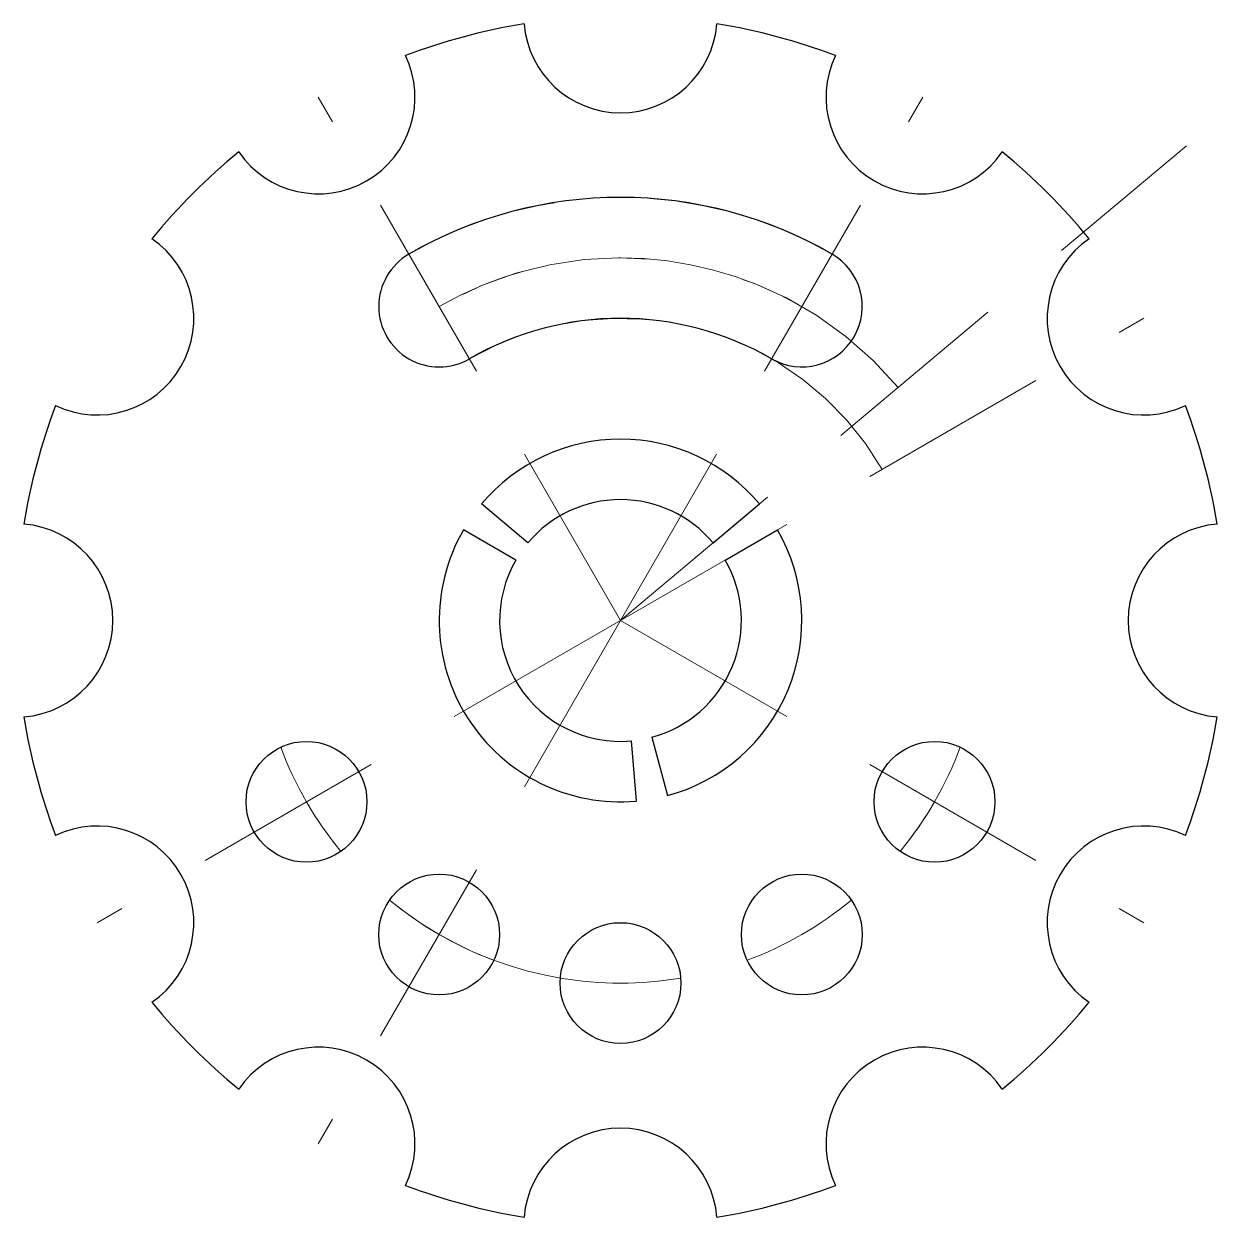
# Model space of a CAD drawing. Header units: millimetres. Extents: x 490.1 to 509.9, y 490.1 to 509.9.
import ezdxf

# ---------------------------------------------------------------- set-up
doc = ezdxf.new("R2010")
doc.units = ezdxf.units.MM
doc.linetypes.add('HIDDEN2', pattern=[4.7625, 3.175, -1.5875])
doc.layers.add('line', color=9, linetype='HIDDEN2', lineweight=5)

# ---------------------------------------------------------------- blocks, each defined once
blk = doc.blocks.new('*U3')
blk.add_arc((0, 0.864), 1.6, 184.5886, 355.4114)
blk = doc.blocks.new('*U4')
at = {"color": 0, "linetype": 'ByBlock', "lineweight": -2, "transparency": 16777216}
blk.add_blockref('*U3', (500, 509.136), dxfattribs=at)
for p, rotation in [((495.432, 507.912), 29.99999999999998), ((504.568, 507.912), 329.9999999999999), ((492.088, 504.568), 59.99999999999999), ((507.912, 504.568), 299.9999999999999), ((490.864, 500), 90), ((509.136, 500), 269.9999999999999), ((492.088, 495.432), 120), ((507.912, 495.432), 240), ((495.432, 492.088), 150), ((504.568, 492.088), 209.9999999999999), ((500, 490.864), 180)]:
    blk.add_blockref('*U3', p, dxfattribs=dict(at, rotation=rotation))

msp = doc.modelspace()

# ---------------------------------------------------------------- linework, layer by layer
for p, q in [((498.468, 501.286), (497.702, 501.928)), ((501.532, 501.286), (502.298, 501.928)), ((498.268, 501), (497.402, 501.5)), ((501.732, 501), (502.598, 501.5)), ((500.174, 498.008), (500.261, 497.011)), ((500.518, 498.068), (500.776, 497.102))]:
    msp.add_line(p, q)
for centre in [(494.804, 497), (505.196, 497), (497, 494.804), (503, 494.804), (500, 494)]:
    msp.add_circle(centre, 1)
for centre, radius, start, end in [((500, 500), 10, 99.1771, 110.8229), ((500, 500), 10, 69.1771, 80.8229), ((500, 500), 10, 129.1771, 140.8229), ((500, 500), 10, 39.1771, 50.8229), ((500, 500), 7, 60, 120), ((497, 505.196), 1, 120, 300), ((503, 505.196), 1, 240, 60), ((500, 500), 5, 60, 120), ((500, 500), 10, 159.1771, 170.8229), ((500, 500), 10, 9.1771, 20.8229), ((500, 500), 3, 40, 140), ((500, 500), 2, 40, 140), ((500, 500), 3, 150, 275), ((500, 500), 3, 285, 30), ((500, 500), 2, 150, 275), ((500, 500), 2, 285, 30), ((500, 500), 10, 189.1771, 200.8229), ((500, 500), 10, 339.1771, 350.8229), ((500, 500), 10, 219.1771, 230.8229), ((500, 500), 10, 309.1771, 320.8229), ((500, 500), 10, 249.1771, 260.8229), ((500, 500), 10, 279.1771, 290.8229)]:
    msp.add_arc(centre, radius, start, end)
at = {"layer": 'line'}
for q in [(495, 508.66), (505, 508.66), (509.363, 507.856), (508.66, 505), (491.34, 495), (495, 491.34), (508.66, 495)]:
    msp.add_line((500, 500), q, dxfattribs=at)
for radius, start, end in [(7, 60, 120), (6, 40, 129.5604), (6, 60, 120), (5, 30, 120), (6, 200.4396, 219.5604), (6, 200.4396, 219.5604), (6, 320.4396, 339.5604), (6, 320.4396, 330), (6, 230.4396, 249.5604), (6, 230.4396, 279.5604), (6, 290.4396, 309.5604), (6, 290.4396, 309.5604), (6, 260.4396, 279.5604)]:
    msp.add_arc((500, 500), radius, start, end, dxfattribs=at)

# ---------------------------------------------------------------- block references
msp.add_blockref('*U4', (0, 0))

doc.saveas('drawing.dxf')
